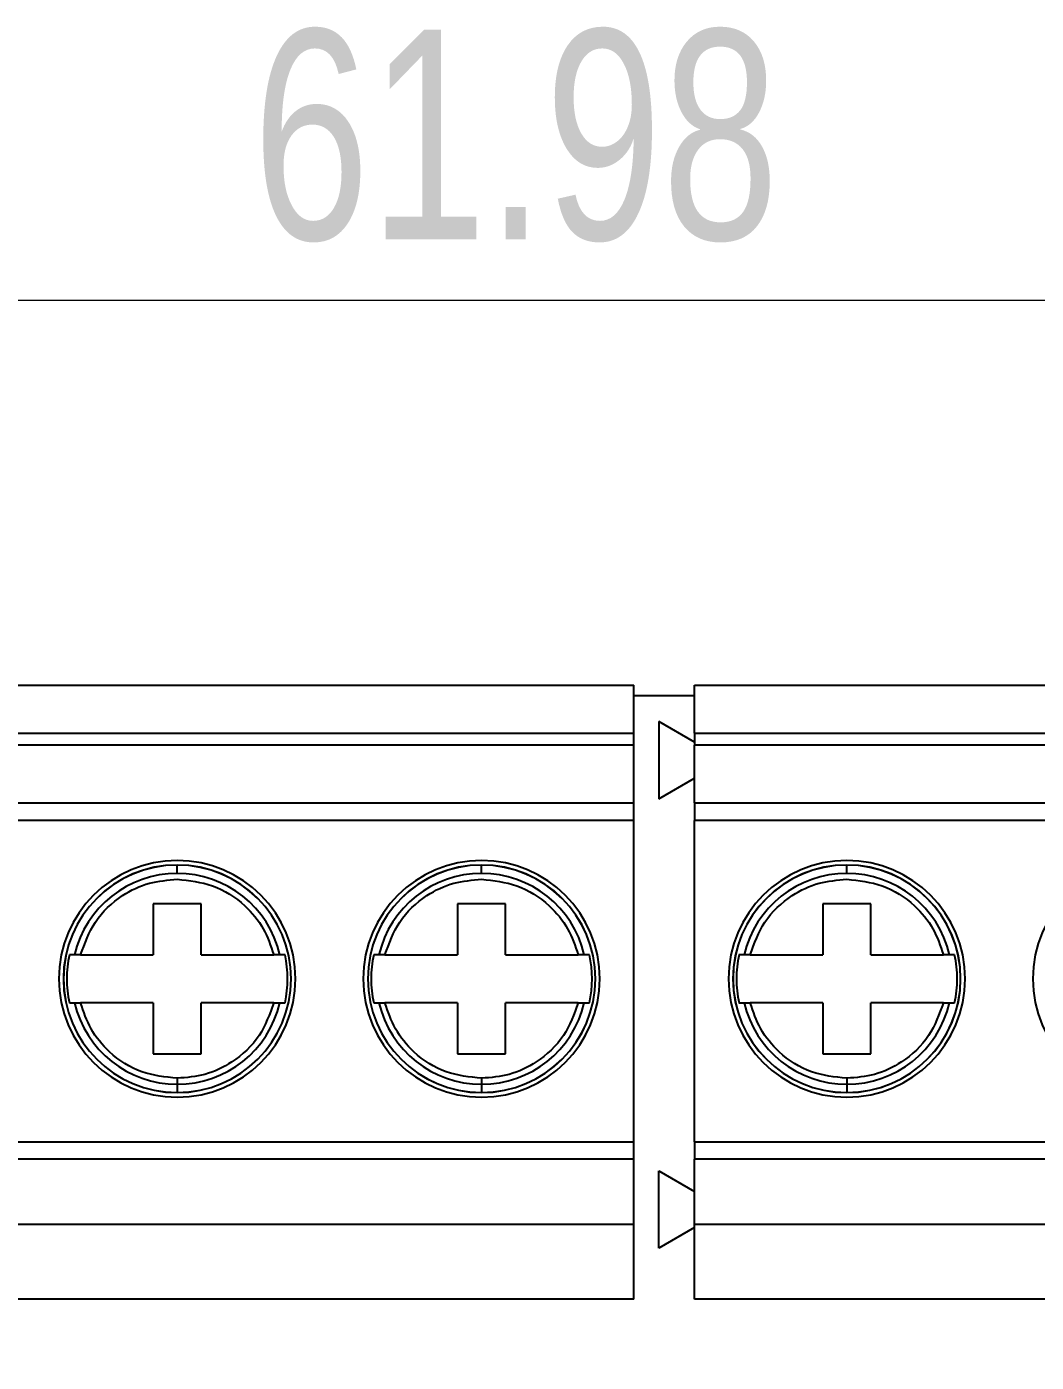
# Model space of a CAD drawing. Header units: millimetres. Extents: x 2 to 294, y 2 to 208.
# Drawn here: x 70.41 to 87.27, y 161.6 to 183.89 of the extents above; entities that cross this region are included whole.
import ezdxf

# ---------------------------------------------------------------- set-up
doc = ezdxf.new("R2010")
doc.units = ezdxf.units.MM
doc.styles.add('SLDTEXTSTYLE0', font='TXT', dxfattribs={"width": 0.75})
doc.dimstyles.new('SLDDIMSTYLE0', dxfattribs={"dimtxt": 3.5, "dimasz": 3.302, "dimexe": 0, "dimexo": 0.0625, "dimgap": 0.875, "dimtad": 1, "dimrnd": 1e-09, "dimzin": 4, "dimdsep": 46, "dimtxsty": 'SLDTEXTSTYLE0', "dimsah": 1, "dimcen": 0.09, "dimadec": 0, "dimazin": 1, "dimtfac": 1, "dimtofl": 0, "dimtmove": 0, "dimatfit": 3, "dimfxl": 0, "dimfrac": 2, "dimtolj": 1, "dimtzin": 12, "dimarcsym": 0})
doc.dimstyles.new('SLDDIMSTYLE3', dxfattribs={"dimtxt": 3.5, "dimasz": 3.302, "dimexe": 0, "dimexo": 0.0625, "dimgap": 0.875, "dimtad": 1, "dimrnd": 1e-09, "dimzin": 12, "dimdsep": 46, "dimtxsty": 'SLDTEXTSTYLE0', "dimsah": 1, "dimcen": 0.09, "dimadec": 0, "dimazin": 3, "dimtfac": 1, "dimtofl": 0, "dimtmove": 0, "dimatfit": 3, "dimfxl": 0, "dimfrac": 2, "dimtolj": 1, "dimtzin": 12, "dimarcsym": 0})

# ---------------------------------------------------------------- blocks, each defined once
blk = doc.blocks.new('_D')
at = {"color": 7, "linetype": 'Continuous', "lineweight": 0}
for p, q in [((40.665, 172.728), (30.665, 172.728)), ((31.665, 172.728), (31.665, 93.226)), ((80.797, 93.226), (30.665, 93.226))]:
    blk.add_line(p, q, dxfattribs=at)
at = {"color": 7, "linetype": 'Continuous', "lineweight": 18}
for points in [[(31.665, 172.728), (31.157, 169.426), (32.173, 169.426)], [(31.665, 93.226), (32.173, 96.528), (31.157, 96.528)]]:
    blk.add_solid(points, dxfattribs=at)
at = {"color": 7, "linetype": 'Continuous', "lineweight": 18, "insert": (27.153, 127.533), "char_height": 3.5, "attachment_point": 1, "rotation": 90, "style": 'SLDTEXTSTYLE0'}
blk.add_mtext('79.50', dxfattribs=at)
blk = doc.blocks.new('_D_5')
at = {"color": 7, "linetype": 'Continuous', "lineweight": 0}
for p, q in [((50.067, 173.898), (50.067, 180.33)), ((112.043, 172.898), (112.043, 180.33)), ((50.067, 179.33), (112.043, 179.33))]:
    blk.add_line(p, q, dxfattribs=at)
at = {"color": 7, "linetype": 'Continuous', "lineweight": 18}
for points in [[(50.067, 179.33), (53.369, 178.822), (53.369, 179.838)], [(112.043, 179.33), (108.741, 179.838), (108.741, 178.822)]]:
    blk.add_solid(points, dxfattribs=at)
at = {"color": 7, "linetype": 'Continuous', "lineweight": 18, "insert": (74.185, 183.842), "char_height": 3.5, "attachment_point": 1, "style": 'SLDTEXTSTYLE0'}
blk.add_mtext('61.98', dxfattribs=at)

msp = doc.modelspace()

# ---------------------------------------------------------------- linework, layer by layer
at = {"color": 7, "linetype": 'Continuous', "lineweight": 25}
for p, q in [((65.307, 172.898), (80.547, 172.898)), ((80.547, 172.098), (80.547, 172.898)), ((81.563, 172.898), (96.803, 172.898)), ((81.563, 172.098), (81.563, 172.898)), ((80.547, 172.728), (81.563, 172.728)), ((80.963, 172.294), (80.963, 171.002)), ((81.563, 171.948), (80.963, 172.294)), ((65.307, 172.098), (80.547, 172.098)), ((80.547, 171.898), (80.547, 172.098)), ((81.563, 172.098), (96.803, 172.098)), ((81.563, 172.098), (81.563, 171.898)), ((80.547, 171.898), (65.307, 171.898)), ((80.547, 170.938), (80.547, 171.898)), ((96.803, 171.898), (81.563, 171.898)), ((81.563, 170.938), (81.563, 171.898)), ((80.963, 171.002), (81.563, 171.348)), ((65.307, 170.938), (80.547, 170.938)), ((80.547, 170.641), (80.547, 170.938)), ((81.563, 170.938), (81.563, 170.641)), ((81.563, 170.938), (96.803, 170.938)), ((80.547, 170.641), (65.307, 170.641)), ((80.547, 165.274), (80.547, 170.641)), ((96.803, 170.641), (81.563, 170.641)), ((81.563, 165.274), (81.563, 170.641)), ((72.927, 169.897), (72.927, 169.898)), ((72.927, 169.758), (72.927, 169.897)), ((78.007, 169.897), (78.007, 169.898)), ((78.007, 169.758), (78.007, 169.897)), ((84.103, 169.897), (84.103, 169.898)), ((84.103, 169.758), (84.103, 169.897)), ((73.327, 169.248), (72.527, 169.248)), ((72.527, 169.248), (72.527, 168.398)), ((73.327, 168.398), (73.327, 169.248)), ((78.407, 169.248), (77.607, 169.248)), ((77.607, 169.248), (77.607, 168.398)), ((78.407, 168.398), (78.407, 169.248)), ((84.503, 169.248), (83.703, 169.248)), ((83.703, 169.248), (83.703, 168.398)), ((84.503, 168.398), (84.503, 169.248)), ((71.212, 168.398), (71.127, 168.398)), ((71.314, 168.398), (72.527, 168.398)), ((73.327, 168.398), (74.539, 168.398)), ((74.726, 168.398), (74.641, 168.398)), ((76.292, 168.398), (76.207, 168.398)), ((76.394, 168.398), (77.607, 168.398)), ((78.407, 168.398), (79.619, 168.398)), ((79.806, 168.398), (79.721, 168.398)), ((82.388, 168.398), (82.303, 168.398)), ((82.49, 168.398), (83.703, 168.398)), ((84.503, 168.398), (85.715, 168.398)), ((85.902, 168.398), (85.817, 168.398)), ((71.127, 167.598), (71.212, 167.598)), ((72.527, 167.598), (71.314, 167.598)), ((72.527, 167.598), (72.527, 166.748)), ((74.539, 167.598), (73.327, 167.598)), ((73.327, 166.748), (73.327, 167.598)), ((74.641, 167.598), (74.726, 167.598)), ((76.207, 167.598), (76.292, 167.598)), ((77.607, 167.598), (76.394, 167.598)), ((77.607, 167.598), (77.607, 166.748)), ((78.407, 166.748), (78.407, 167.598)), ((79.619, 167.598), (78.407, 167.598)), ((79.721, 167.598), (79.806, 167.598)), ((82.303, 167.598), (82.388, 167.598)), ((83.703, 167.598), (82.49, 167.598)), ((83.703, 167.598), (83.703, 166.748)), ((85.715, 167.598), (84.503, 167.598)), ((84.503, 166.748), (84.503, 167.598)), ((85.817, 167.598), (85.902, 167.598)), ((72.527, 166.748), (73.327, 166.748)), ((77.607, 166.748), (78.407, 166.748)), ((83.703, 166.748), (84.503, 166.748)), ((72.927, 166.337), (72.927, 166.238)), ((72.927, 166.238), (72.927, 166.099)), ((78.007, 166.337), (78.007, 166.238)), ((78.007, 166.238), (78.007, 166.099)), ((84.103, 166.337), (84.103, 166.238)), ((84.103, 166.238), (84.103, 166.099)), ((72.927, 166.099), (72.927, 166.098)), ((78.007, 166.099), (78.007, 166.098)), ((84.103, 166.099), (84.103, 166.098)), ((65.307, 165.274), (80.547, 165.274)), ((80.547, 164.986), (80.547, 165.274)), ((81.563, 165.274), (81.563, 164.986)), ((81.563, 165.274), (96.803, 165.274)), ((80.547, 164.986), (65.307, 164.986)), ((80.547, 163.898), (80.547, 164.986)), ((80.963, 164.794), (81.563, 164.448)), ((80.963, 163.502), (80.963, 164.794)), ((96.803, 164.986), (81.563, 164.986)), ((81.563, 163.898), (81.563, 164.986)), ((80.547, 163.898), (65.307, 163.898)), ((80.547, 162.648), (80.547, 163.898)), ((96.803, 163.898), (81.563, 163.898)), ((81.563, 162.648), (81.563, 163.898)), ((81.563, 163.848), (80.963, 163.502)), ((80.547, 162.648), (65.307, 162.648)), ((96.803, 162.648), (81.563, 162.648))]:
    msp.add_line(p, q, dxfattribs=at)
for centre, radius, start, end in [((72.927, 167.998), 1.975, 90, 270), ((72.927, 167.998), 1.975, 270, 90), ((78.007, 167.998), 1.975, 90, 270), ((78.007, 167.998), 1.975, 270, 90), ((84.103, 167.998), 1.975, 90, 270), ((84.103, 167.998), 1.975, 270, 90), ((89.183, 167.998), 1.975, 90, 270), ((72.927, 167.998), 1.9, 90, 270), ((72.927, 167.998), 1.899, 90, 270), ((72.927, 167.998), 1.76, 90, 166.8657), ((72.927, 167.998), 1.9, 270, 90), ((72.927, 167.998), 1.899, 270, 90), ((72.927, 167.998), 1.76, 13.1343, 90), ((78.007, 167.998), 1.9, 90, 270), ((78.007, 167.998), 1.899, 90, 270), ((78.007, 167.998), 1.76, 90, 166.8657), ((78.007, 167.998), 1.9, 270, 90), ((78.007, 167.998), 1.899, 270, 90), ((78.007, 167.998), 1.76, 13.1343, 90), ((84.103, 167.998), 1.9, 90, 270), ((84.103, 167.998), 1.899, 90, 270), ((84.103, 167.998), 1.76, 90, 166.8657), ((84.103, 167.998), 1.9, 270, 90), ((84.103, 167.998), 1.899, 270, 90), ((84.103, 167.998), 1.76, 13.1343, 90), ((72.927, 167.998), 1.843, 167.4659, 192.5341), ((72.927, 167.998), 1.843, 347.4659, 12.5341), ((78.007, 167.998), 1.843, 167.4659, 192.5341), ((78.007, 167.998), 1.843, 347.4659, 12.5341), ((84.103, 167.998), 1.843, 167.4659, 192.5341), ((84.103, 167.998), 1.843, 347.4659, 12.5341), ((72.927, 167.998), 1.76, 193.1343, 270), ((72.927, 167.998), 1.76, 270, 346.8657), ((78.007, 167.998), 1.76, 193.1343, 270), ((78.007, 167.998), 1.76, 270, 346.8657), ((84.103, 167.998), 1.76, 193.1343, 270), ((84.103, 167.998), 1.76, 270, 346.8657)]:
    msp.add_arc(centre, radius, start, end, dxfattribs=at)
for points, knots in [([(71.314, 168.398), (71.383, 168.588), (71.525, 168.979), (71.961, 169.385), (72.448, 169.62), (72.77, 169.646), (72.927, 169.659)], [0, 0, 0, 0, 0.273093, 0.561704, 0.786906, 1, 1, 1, 1]), ([(72.927, 169.659), (73.128, 169.638), (73.541, 169.594), (74.04, 169.269), (74.385, 168.853), (74.488, 168.547), (74.539, 168.398)], [0, 0, 0, 0, 0.273093, 0.561704, 0.786906, 1, 1, 1, 1]), ([(76.394, 168.398), (76.463, 168.588), (76.605, 168.979), (77.041, 169.385), (77.528, 169.62), (77.85, 169.646), (78.007, 169.659)], [0, 0, 0, 0, 0.273093, 0.561704, 0.786906, 1, 1, 1, 1]), ([(78.007, 169.659), (78.208, 169.638), (78.621, 169.594), (79.12, 169.269), (79.465, 168.853), (79.568, 168.547), (79.619, 168.398)], [0, 0, 0, 0, 0.273093, 0.561704, 0.786906, 1, 1, 1, 1]), ([(82.49, 168.398), (82.559, 168.588), (82.701, 168.979), (83.137, 169.385), (83.624, 169.62), (83.946, 169.646), (84.103, 169.659)], [0, 0, 0, 0, 0.273093, 0.561704, 0.786906, 1, 1, 1, 1]), ([(84.103, 169.659), (84.304, 169.638), (84.717, 169.594), (85.216, 169.269), (85.561, 168.853), (85.664, 168.547), (85.715, 168.398)], [0, 0, 0, 0, 0.273093, 0.561704, 0.786906, 1, 1, 1, 1]), ([(71.314, 168.398), (71.302, 168.398), (71.277, 168.398), (71.245, 168.398), (71.22, 168.398), (71.215, 168.398), (71.212, 168.398)], [0, 0, 0, 0, 0.249374, 0.499558, 0.749513, 1, 1, 1, 1]), ([(74.641, 168.398), (74.638, 168.398), (74.633, 168.398), (74.608, 168.398), (74.576, 168.398), (74.551, 168.398), (74.539, 168.398)], [0, 0, 0, 0, 0.247376, 0.499301, 0.74745, 1, 1, 1, 1]), ([(76.394, 168.398), (76.382, 168.398), (76.357, 168.398), (76.325, 168.398), (76.3, 168.398), (76.295, 168.398), (76.292, 168.398)], [0, 0, 0, 0, 0.249374, 0.499558, 0.749513, 1, 1, 1, 1]), ([(79.721, 168.398), (79.718, 168.398), (79.713, 168.398), (79.688, 168.398), (79.656, 168.398), (79.631, 168.398), (79.619, 168.398)], [0, 0, 0, 0, 0.2473763, 0.4993014, 0.7474505, 1, 1, 1, 1]), ([(82.49, 168.398), (82.478, 168.398), (82.453, 168.398), (82.421, 168.398), (82.396, 168.398), (82.391, 168.398), (82.388, 168.398)], [0, 0, 0, 0, 0.249374, 0.499558, 0.749513, 1, 1, 1, 1]), ([(85.817, 168.398), (85.814, 168.398), (85.809, 168.398), (85.784, 168.398), (85.752, 168.398), (85.727, 168.398), (85.715, 168.398)], [0, 0, 0, 0, 0.247376, 0.499301, 0.74745, 1, 1, 1, 1]), ([(71.212, 167.598), (71.215, 167.598), (71.22, 167.598), (71.245, 167.598), (71.277, 167.598), (71.302, 167.598), (71.314, 167.598)], [0, 0, 0, 0, 0.247376, 0.499301, 0.74745, 1, 1, 1, 1]), ([(72.927, 166.337), (72.726, 166.358), (72.312, 166.402), (71.813, 166.726), (71.468, 167.143), (71.365, 167.449), (71.314, 167.598)], [0, 0, 0, 0, 0.273093, 0.561704, 0.786906, 1, 1, 1, 1]), ([(74.539, 167.598), (74.47, 167.408), (74.328, 167.017), (73.892, 166.611), (73.405, 166.376), (73.083, 166.35), (72.927, 166.337)], [0, 0, 0, 0, 0.273094, 0.561704, 0.786906, 1, 1, 1, 1]), ([(74.539, 167.598), (74.551, 167.598), (74.576, 167.598), (74.608, 167.598), (74.633, 167.598), (74.638, 167.598), (74.641, 167.598)], [0, 0, 0, 0, 0.2493741, 0.499558, 0.7495134, 1, 1, 1, 1]), ([(76.292, 167.598), (76.295, 167.598), (76.3, 167.598), (76.325, 167.598), (76.357, 167.598), (76.382, 167.598), (76.394, 167.598)], [0, 0, 0, 0, 0.247376, 0.499301, 0.74745, 1, 1, 1, 1]), ([(78.007, 166.337), (77.806, 166.358), (77.392, 166.402), (76.893, 166.726), (76.548, 167.143), (76.445, 167.449), (76.394, 167.598)], [0, 0, 0, 0, 0.273093, 0.561704, 0.786906, 1, 1, 1, 1]), ([(79.619, 167.598), (79.55, 167.408), (79.408, 167.017), (78.972, 166.611), (78.485, 166.376), (78.163, 166.35), (78.007, 166.337)], [0, 0, 0, 0, 0.273094, 0.561704, 0.786906, 1, 1, 1, 1]), ([(79.619, 167.598), (79.631, 167.598), (79.656, 167.598), (79.688, 167.598), (79.713, 167.598), (79.718, 167.598), (79.721, 167.598)], [0, 0, 0, 0, 0.249374, 0.499558, 0.749513, 1, 1, 1, 1]), ([(82.388, 167.598), (82.391, 167.598), (82.396, 167.598), (82.421, 167.598), (82.453, 167.598), (82.478, 167.598), (82.49, 167.598)], [0, 0, 0, 0, 0.247376, 0.499301, 0.74745, 1, 1, 1, 1]), ([(84.103, 166.337), (83.902, 166.358), (83.488, 166.402), (82.989, 166.726), (82.644, 167.143), (82.541, 167.449), (82.49, 167.598)], [0, 0, 0, 0, 0.273093, 0.561704, 0.786906, 1, 1, 1, 1]), ([(85.715, 167.598), (85.646, 167.408), (85.504, 167.017), (85.068, 166.611), (84.581, 166.376), (84.259, 166.35), (84.103, 166.337)], [0, 0, 0, 0, 0.273094, 0.561704, 0.786906, 1, 1, 1, 1]), ([(85.715, 167.598), (85.727, 167.598), (85.752, 167.598), (85.784, 167.598), (85.809, 167.598), (85.814, 167.598), (85.817, 167.598)], [0, 0, 0, 0, 0.249374, 0.499558, 0.749513, 1, 1, 1, 1])]:
    msp.add_open_spline(points, degree=3, knots=knots, dxfattribs=at)

# ---------------------------------------------------------------- dimensions: what is measured, and where the dimension line sits
at = {"color": 7, "linetype": 'Continuous', "lineweight": 18}
dim = msp.add_linear_dim(base=(112.043, 179.33), p1=(50.067, 172.898), p2=(112.043, 171.898), dimstyle='SLDDIMSTYLE3', dxfattribs=at)
dim.commit()
dim.dimension.update_dxf_attribs({"geometry": '_D_5', "text_midpoint": (80.004, 179.33), "dimtype": 160})
dim = msp.add_linear_dim(base=(31.665, 93.226), p1=(41.665, 172.728), p2=(81.797, 93.226), angle=90, dimstyle='SLDDIMSTYLE0', dxfattribs=at)
dim.commit()
dim.dimension.update_dxf_attribs({"geometry": '_D', "text_midpoint": (31.665, 133.351), "dimtype": 160})

doc.saveas('drawing.dxf')
